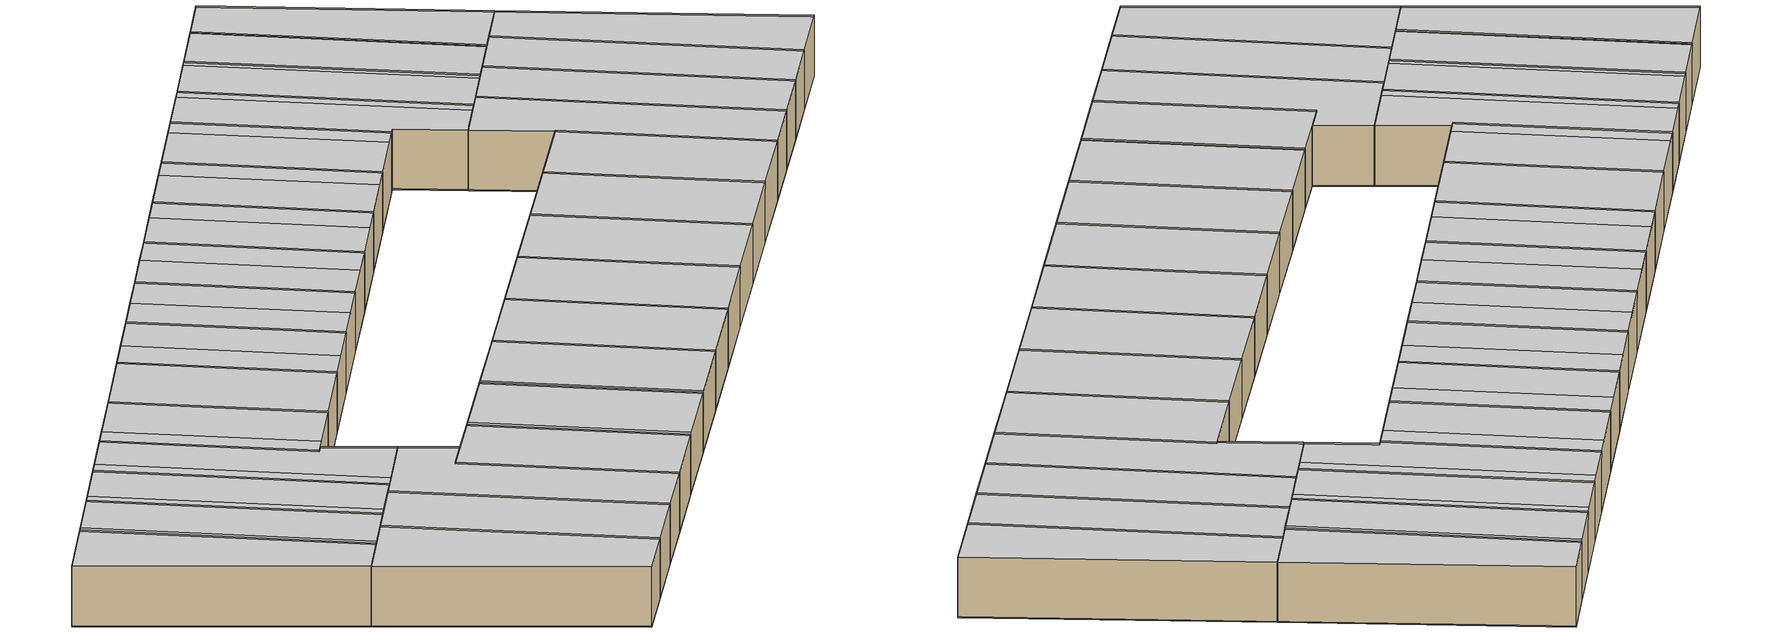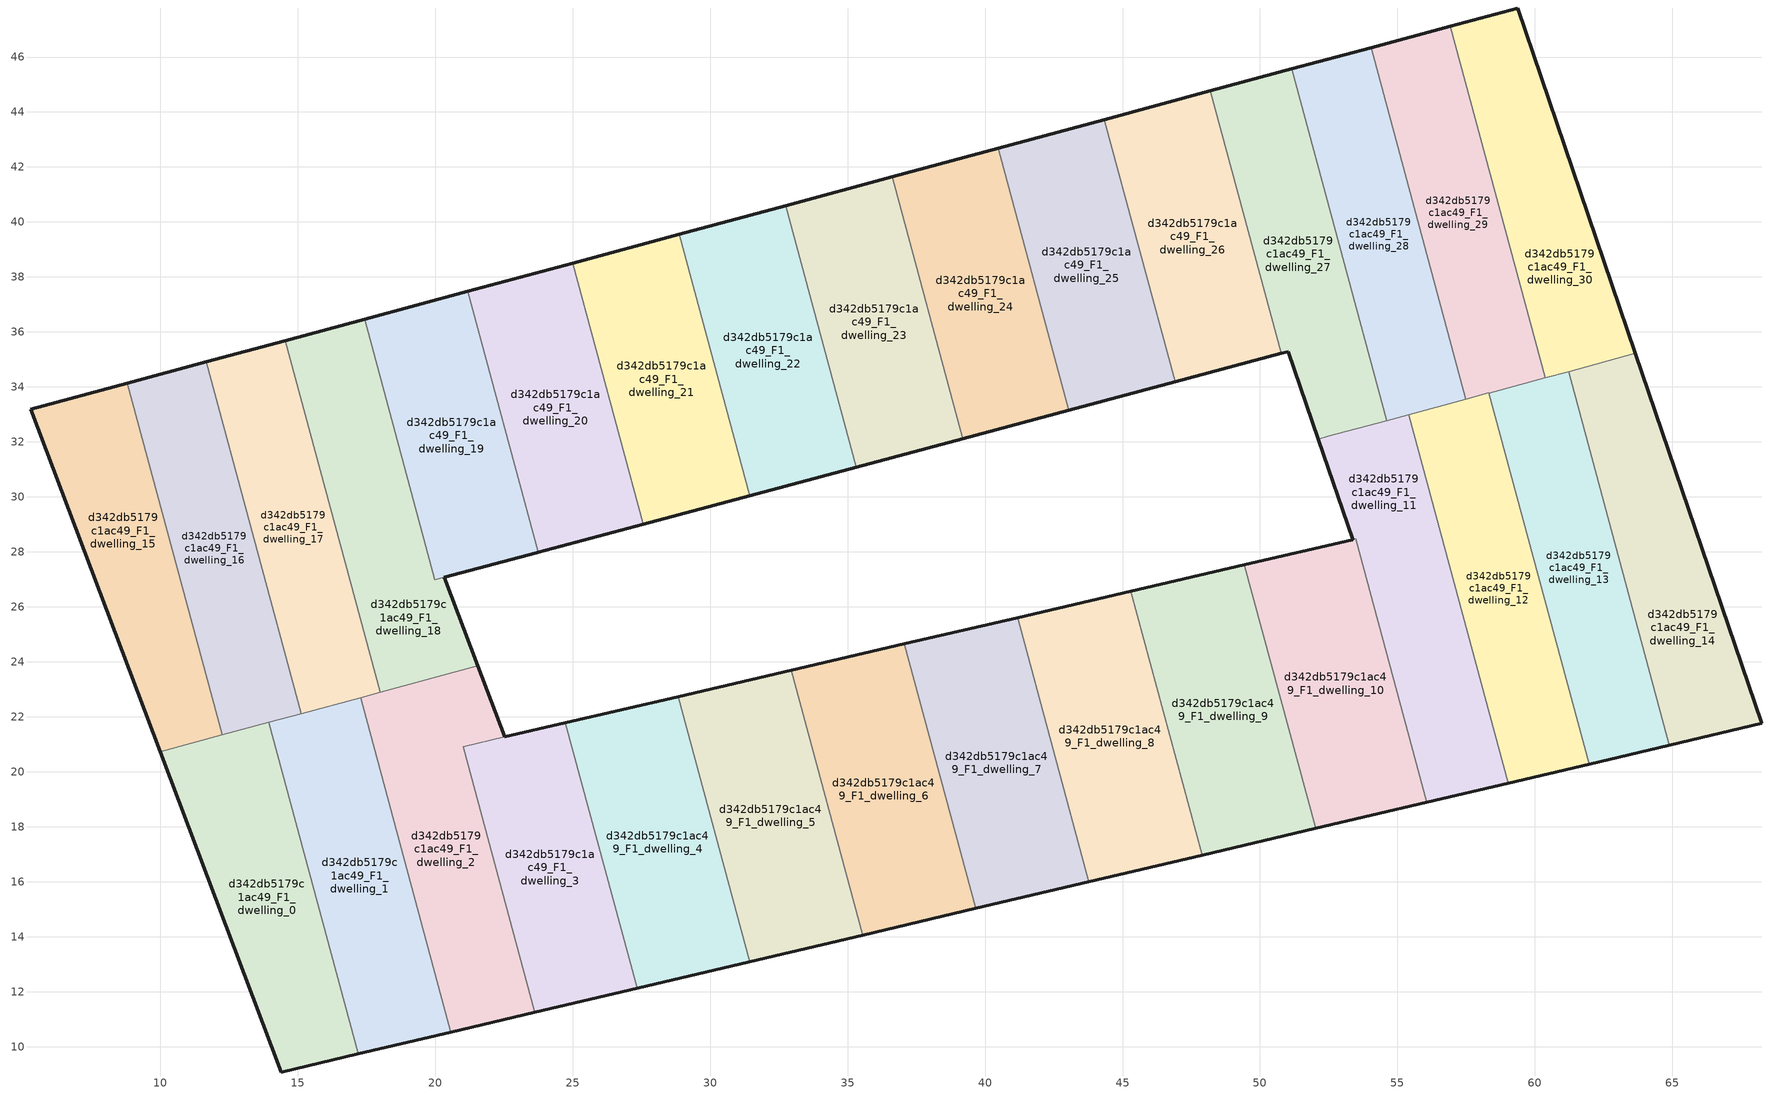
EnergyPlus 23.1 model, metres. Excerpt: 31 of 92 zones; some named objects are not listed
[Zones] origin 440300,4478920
d342db5179c1ac49_F1_dwelling_0
 floor to d342db5179c1ac49_F0_dwelling_0 (EU_floor_Construction): 17.21,9.74 13.95,21.8 10,20.73 14.4,9.08 z3
 wall outside (EU_wall_Construction): 17.21,9.74 14.4,9.08 10,20.73 z3:6
 wall to d342db5179c1ac49_F1_dwelling_1 (EU_wall_Construction): 13.95,21.8 17.21,9.74 z3:6
 wall to d342db5179c1ac49_F1_dwelling_15 (EU_wall_Construction): 10,20.73 12.25,21.34 z3:6
 wall to d342db5179c1ac49_F1_dwelling_16 (EU_wall_Construction): 12.25,21.34 13.95,21.8 z3:6
 ceiling to d342db5179c1ac49_F2_dwelling_0 (EU_floor_Construction): 13.95,21.8 17.21,9.74 14.4,9.08 10,20.73 z6
d342db5179c1ac49_F1_dwelling_1
 floor to d342db5179c1ac49_F0_dwelling_1 (EU_floor_Construction): 20.57,10.53 17.29,22.7 13.95,21.8 17.21,9.74 z3
 wall outside (EU_wall_Construction): 20.57,10.53 17.21,9.74 z3:6
 wall to d342db5179c1ac49_F1_dwelling_2 (EU_wall_Construction): 17.29,22.7 20.57,10.53 z3:6
 wall to d342db5179c1ac49_F1_dwelling_17 (EU_wall_Construction): 15.13,22.12 17.29,22.7 z3:6
 wall to d342db5179c1ac49_F1_dwelling_16 (EU_wall_Construction): 13.95,21.8 15.13,22.12 z3:6
 ceiling to d342db5179c1ac49_F2_dwelling_1 (EU_floor_Construction): 17.29,22.7 20.57,10.53 17.21,9.74 13.95,21.8 z6
d342db5179c1ac49_F1_dwelling_10
 floor to d342db5179c1ac49_F0_dwelling_10 (EU_floor_Construction): 56.06,18.89 53.48,28.47 53.37,28.45 49.43,27.53 52.02,17.94 z3
 wall outside (EU_wall_Construction): 49.43,27.53 53.37,28.45 / 56.06,18.89 52.02,17.94 z3:6; 53.38,28.45,6 53.37,28.45,3 53.38,28.45,3
 wall to d342db5179c1ac49_F1_dwelling_9 (EU_wall_Construction): 52.02,17.94 49.43,27.53 z3:6
 wall to d342db5179c1ac49_F1_dwelling_11 (EU_wall_Construction): 53.38,28.45 53.48,28.47 56.06,18.89 z3:6
 ceiling to d342db5179c1ac49_F2_dwelling_10 (EU_floor_Construction): 53.48,28.47 56.06,18.89 52.02,17.94 49.43,27.53 53.37,28.45 z6
d342db5179c1ac49_F1_dwelling_11
 floor to d342db5179c1ac49_F0_dwelling_11 (EU_floor_Construction): 59.03,19.59 55.41,32.99 52.47,32.2 52.12,32.1 53.38,28.45 53.48,28.47 56.06,18.89 z3
 wall outside (EU_wall_Construction): 53.38,28.45 52.12,32.1 / 59.03,19.59 56.06,18.89 z3:6
 wall to d342db5179c1ac49_F1_dwelling_12 (EU_wall_Construction): 55.41,32.99 59.03,19.59 z3:6
 wall to d342db5179c1ac49_F1_dwelling_27 (EU_wall_Construction): 52.12,32.1 52.47,32.2 54.62,32.77 z3:6
 wall to d342db5179c1ac49_F1_dwelling_28 (EU_wall_Construction): 54.62,32.78 55.41,32.99 z3:6
 ceiling to d342db5179c1ac49_F2_dwelling_11 (EU_floor_Construction): 55.41,32.99 59.03,19.59 56.06,18.89 53.48,28.47 53.38,28.45 52.12,32.1 52.47,32.2 z6
d342db5179c1ac49_F1_dwelling_12
 floor to d342db5179c1ac49_F0_dwelling_12 (EU_floor_Construction): 61.97,20.28 58.33,33.78 55.41,32.99 59.03,19.59 z3
 wall outside (EU_wall_Construction): 61.97,20.28 59.03,19.59 z3:6
 wall to d342db5179c1ac49_F1_dwelling_13 (EU_wall_Construction): 58.33,33.78 61.97,20.28 z3:6
 wall to d342db5179c1ac49_F1_dwelling_29 (EU_wall_Construction): 57.49,33.55 58.33,33.78 z3:6
 wall to d342db5179c1ac49_F1_dwelling_28 (EU_wall_Construction): 55.41,32.99 57.49,33.55 z3:6
 ceiling to d342db5179c1ac49_F2_dwelling_12 (EU_floor_Construction): 58.33,33.78 61.97,20.28 59.03,19.59 55.41,32.99 z6
d342db5179c1ac49_F1_dwelling_13
 floor to d342db5179c1ac49_F0_dwelling_13 (EU_floor_Construction): 64.89,20.97 61.22,34.56 58.33,33.78 61.97,20.28 z3
 wall outside (EU_wall_Construction): 64.89,20.97 61.97,20.28 z3:6
 wall to d342db5179c1ac49_F1_dwelling_14 (EU_wall_Construction): 61.22,34.56 64.89,20.97 z3:6
 wall to d342db5179c1ac49_F1_dwelling_30 (EU_wall_Construction): 60.37,34.33 61.22,34.56 z3:6
 wall to d342db5179c1ac49_F1_dwelling_29 (EU_wall_Construction): 58.33,33.78 60.37,34.33 z3:6
 ceiling to d342db5179c1ac49_F2_dwelling_13 (EU_floor_Construction): 61.22,34.56 64.89,20.97 61.97,20.28 58.33,33.78 z6
d342db5179c1ac49_F1_dwelling_14
 floor to d342db5179c1ac49_F0_dwelling_14 (EU_floor_Construction): 68.24,21.76 63.66,35.22 61.22,34.56 64.89,20.97 z3
 wall outside (EU_wall_Construction): 63.66,35.22 68.24,21.76 64.89,20.97 z3:6
 wall to d342db5179c1ac49_F1_dwelling_30 (EU_wall_Construction): 61.23,34.56 63.66,35.22 z3:6
 ceiling to d342db5179c1ac49_F2_dwelling_14 (EU_floor_Construction): 63.66,35.22 68.24,21.76 64.89,20.97 61.22,34.56 z6
d342db5179c1ac49_F1_dwelling_15
 floor to d342db5179c1ac49_F0_dwelling_15 (EU_floor_Construction): 12.25,21.34 8.8,34.13 5.29,33.18 10,20.73 z3
 wall outside (EU_wall_Construction): 10,20.73 5.29,33.18 8.8,34.13 z3:6
 wall to d342db5179c1ac49_F1_dwelling_16 (EU_wall_Construction): 8.8,34.13 12.25,21.34 z3:6
 ceiling to d342db5179c1ac49_F2_dwelling_15 (EU_floor_Construction): 8.8,34.13 12.25,21.34 10,20.73 5.29,33.18 z6
d342db5179c1ac49_F1_dwelling_16
 floor to d342db5179c1ac49_F0_dwelling_16 (EU_floor_Construction): 15.13,22.12 11.67,34.91 8.8,34.13 12.25,21.34 z3
 wall outside (EU_wall_Construction): 8.8,34.13 11.67,34.91 z3:6
 wall to d342db5179c1ac49_F1_dwelling_17 (EU_wall_Construction): 11.67,34.91 15.13,22.12 z3:6
 ceiling to d342db5179c1ac49_F2_dwelling_16 (EU_floor_Construction): 11.67,34.91 15.13,22.12 12.44,21.39 8.99,34.18 z6
 ceiling to d342db5179c1ac49_F2_dwelling_15 (EU_floor_Construction): 8.99,34.18 12.44,21.39 12.25,21.34 8.8,34.13 z6
d342db5179c1ac49_F1_dwelling_17
 floor to d342db5179c1ac49_F0_dwelling_17 (EU_floor_Construction): 18,22.89 14.55,35.68 11.67,34.91 15.13,22.12 z3
 wall outside (EU_wall_Construction): 11.67,34.91 14.55,35.68 z3:6
 wall to d342db5179c1ac49_F1_dwelling_18 (EU_wall_Construction): 14.55,35.68 18,22.89 z3:6
 wall to d342db5179c1ac49_F1_dwelling_2 (EU_wall_Construction): 18,22.89 17.29,22.7 z3:6
 ceiling adiabatic (EU_roof_Construction): 14.55,35.68 18,22.89 15.51,22.22 12.06,35.01 z6
 ceiling to d342db5179c1ac49_F2_dwelling_16 (EU_floor_Construction): 12.06,35.01 15.51,22.22 15.13,22.12 11.67,34.91 z6
d342db5179c1ac49_F1_dwelling_18
 floor to d342db5179c1ac49_F0_dwelling_18 (EU_floor_Construction): 21.55,23.85 20.32,27.07 19.99,26.98 17.43,36.46 14.55,35.68 18,22.89 z3
 wall outside (EU_wall_Construction): 14.55,35.68 17.43,36.46 / 20.32,27.07 21.55,23.85 z3:6
 wall to d342db5179c1ac49_F1_dwelling_19 (EU_wall_Construction): 17.43,36.46 19.99,26.98 20.32,27.07 z3:6
 wall to d342db5179c1ac49_F1_dwelling_2 (EU_wall_Construction): 21.55,23.85 18,22.89 z3:6
 ceiling to d342db5179c1ac49_F2_dwelling_18 (EU_floor_Construction): 17.43,36.46 19.99,26.98 20.32,27.07 21.55,23.85 18.58,23.05 15.13,35.84 z6
 ceiling to d342db5179c1ac49_F2_dwelling_17 (EU_floor_Construction): 15.13,35.84 18.58,23.05 18,22.89 14.55,35.68 z6
d342db5179c1ac49_F1_dwelling_19
 floor to d342db5179c1ac49_F0_dwelling_19 (EU_floor_Construction): 23.7,27.97 23.74,27.99 21.18,37.47 17.43,36.46 19.99,26.99 z3
 wall outside (EU_wall_Construction): 17.43,36.46 21.18,37.47 / 23.74,27.99 23.7,27.97 20.33,27.07 z3:6; 20.32,27.07,6 20.33,27.07,3 20.32,27.07,3
 wall to d342db5179c1ac49_F1_dwelling_20 (EU_wall_Construction): 21.18,37.47 23.74,27.99 z3:6
 ceiling adiabatic (EU_roof_Construction): 21.18,37.47 23.74,27.99 23.7,27.97 20.85,27.21 18.29,36.69 z6
 ceiling to d342db5179c1ac49_F2_dwelling_18 (EU_floor_Construction): 18.29,36.69 20.85,27.21 19.99,26.99 17.43,36.46 z6
d342db5179c1ac49_F1_dwelling_2
 floor to d342db5179c1ac49_F0_dwelling_2 (EU_floor_Construction): 23.62,11.25 21.01,20.91 22.53,21.27 21.55,23.85 17.29,22.7 20.57,10.53 z3
 wall outside (EU_wall_Construction): 21.55,23.85 22.53,21.27 / 23.62,11.25 20.57,10.53 z3:6
 wall to d342db5179c1ac49_F1_dwelling_3 (EU_wall_Construction): 22.53,21.27 21.01,20.91 23.62,11.25 z3:6
 ceiling to d342db5179c1ac49_F2_dwelling_2 (EU_floor_Construction): 21.55,23.85 22.53,21.27 21.01,20.91 23.62,11.25 20.57,10.53 17.29,22.7 z6
d342db5179c1ac49_F1_dwelling_20
 floor to d342db5179c1ac49_F0_dwelling_20 (EU_floor_Construction): 27.57,29.01 25.01,38.51 21.18,37.47 23.74,27.99 z3
 wall outside (EU_wall_Construction): 27.57,29.01 23.74,27.99 / 21.18,37.47 25.01,38.51 z3:6
 wall to d342db5179c1ac49_F1_dwelling_21 (EU_wall_Construction): 25.01,38.51 27.57,29.01 z3:6
 ceiling adiabatic (EU_roof_Construction): 25.01,38.51 27.57,29.01 23.74,27.99 21.18,37.47 z6
d342db5179c1ac49_F1_dwelling_21
 floor to d342db5179c1ac49_F0_dwelling_21 (EU_floor_Construction): 31.45,30.05 28.88,39.55 25.01,38.51 27.57,29.01 z3
 wall outside (EU_wall_Construction): 25.01,38.51 28.88,39.55 / 31.45,30.05 27.57,29.01 z3:6
 wall to d342db5179c1ac49_F1_dwelling_22 (EU_wall_Construction): 28.88,39.55 31.45,30.05 z3:6
 ceiling to d342db5179c1ac49_F2_dwelling_21 (EU_floor_Construction): 28.88,39.55 31.45,30.05 29.12,29.42 26.56,38.92 z6
 ceiling to d342db5179c1ac49_F2_dwelling_20 (EU_floor_Construction): 26.56,38.92 29.12,29.42 27.57,29.01 25.01,38.51 z6
d342db5179c1ac49_F1_dwelling_22
 floor to d342db5179c1ac49_F0_dwelling_22 (EU_floor_Construction): 35.32,31.08 32.75,40.6 28.88,39.55 31.45,30.05 z3
 wall outside (EU_wall_Construction): 28.88,39.55 32.75,40.6 / 35.32,31.08 31.45,30.05 z3:6
 wall to d342db5179c1ac49_F1_dwelling_23 (EU_wall_Construction): 32.75,40.6 35.32,31.08 z3:6
 ceiling to d342db5179c1ac49_F2_dwelling_22 (EU_floor_Construction): 32.75,40.6 35.32,31.08 33.26,30.53 30.69,40.04 z6
 ceiling to d342db5179c1ac49_F2_dwelling_21 (EU_floor_Construction): 30.69,40.04 33.26,30.53 31.45,30.05 28.88,39.55 z6
d342db5179c1ac49_F1_dwelling_23
 floor to d342db5179c1ac49_F0_dwelling_23 (EU_floor_Construction): 39.19,32.12 36.62,41.64 32.75,40.6 35.32,31.08 z3
 wall outside (EU_wall_Construction): 32.75,40.6 36.62,41.64 / 39.19,32.12 35.32,31.08 z3:6
 wall to d342db5179c1ac49_F1_dwelling_24 (EU_wall_Construction): 36.62,41.64 39.19,32.12 z3:6
 ceiling to d342db5179c1ac49_F2_dwelling_22 (EU_floor_Construction): 34.82,41.15 37.38,31.63 35.32,31.08 32.75,40.6 z6
 ceiling to d342db5179c1ac49_F2_dwelling_23 (EU_floor_Construction): 36.62,41.64 39.19,32.12 37.38,31.63 34.82,41.15 z6
d342db5179c1ac49_F1_dwelling_24
 floor to d342db5179c1ac49_F0_dwelling_24 (EU_floor_Construction): 43.05,33.15 40.48,42.68 36.62,41.64 39.19,32.12 z3
 wall outside (EU_wall_Construction): 36.62,41.64 40.48,42.68 / 43.05,33.15 39.19,32.12 z3:6
 wall to d342db5179c1ac49_F1_dwelling_25 (EU_wall_Construction): 40.48,42.68 43.05,33.15 z3:6
 ceiling to d342db5179c1ac49_F2_dwelling_24 (EU_floor_Construction): 40.48,42.68 43.05,33.15 41.51,32.74 38.94,42.26 z6
 ceiling to d342db5179c1ac49_F2_dwelling_23 (EU_floor_Construction): 38.94,42.26 41.51,32.74 39.19,32.12 36.62,41.64 z6
d342db5179c1ac49_F1_dwelling_25
 floor to d342db5179c1ac49_F0_dwelling_25 (EU_floor_Construction): 46.91,34.18 44.34,43.72 40.48,42.68 43.05,33.15 z3
 wall outside (EU_wall_Construction): 40.48,42.68 44.34,43.72 / 46.91,34.18 43.05,33.15 z3:6
 wall to d342db5179c1ac49_F1_dwelling_26 (EU_wall_Construction): 44.34,43.72 46.91,34.18 z3:6
 ceiling to d342db5179c1ac49_F2_dwelling_25 (EU_floor_Construction): 44.34,43.72 46.91,34.18 45.63,33.84 43.05,43.38 z6
 ceiling to d342db5179c1ac49_F2_dwelling_24 (EU_floor_Construction): 43.05,43.38 45.63,33.84 43.05,33.15 40.48,42.68 z6
d342db5179c1ac49_F1_dwelling_26
 floor to d342db5179c1ac49_F0_dwelling_26 (EU_floor_Construction): 50.77,35.22 48.2,44.76 44.34,43.72 46.91,34.18 z3
 wall outside (EU_wall_Construction): 44.34,43.72 48.2,44.76 / 50.77,35.22 46.91,34.18 z3:6
 wall to d342db5179c1ac49_F1_dwelling_27 (EU_wall_Construction): 48.2,44.76 50.77,35.22 z3:6
 ceiling to d342db5179c1ac49_F2_dwelling_25 (EU_floor_Construction): 47.17,44.49 49.74,34.94 46.91,34.18 44.34,43.72 z6
 ceiling to d342db5179c1ac49_F2_dwelling_26 (EU_floor_Construction): 48.2,44.76 50.77,35.22 49.74,34.94 47.17,44.49 z6
d342db5179c1ac49_F1_dwelling_27
 floor to d342db5179c1ac49_F0_dwelling_27 (EU_floor_Construction): 54.62,32.78 51.16,45.57 48.2,44.76 50.77,35.22 51.02,35.28 52.12,32.1 z3
 wall outside (EU_wall_Construction): 52.12,32.1 51.02,35.28 50.77,35.22 / 48.2,44.76 51.16,45.57 z3:6
 wall to d342db5179c1ac49_F1_dwelling_28 (EU_wall_Construction): 51.16,45.57 54.62,32.78 z3:6
 ceiling to d342db5179c1ac49_F2_dwelling_26 (EU_floor_Construction): 50.59,45.41 54.04,32.62 52.12,32.1 51.02,35.28 50.77,35.22 48.2,44.76 z6
 ceiling to d342db5179c1ac49_F2_dwelling_27 (EU_floor_Construction): 51.16,45.57 54.62,32.78 54.04,32.62 50.59,45.41 z6
d342db5179c1ac49_F1_dwelling_28
 floor to d342db5179c1ac49_F0_dwelling_28 (EU_floor_Construction): 57.49,33.55 54.04,46.34 51.16,45.57 54.62,32.78 z3
 wall outside (EU_wall_Construction): 51.16,45.57 54.04,46.34 z3:6
 wall to d342db5179c1ac49_F1_dwelling_29 (EU_wall_Construction): 54.04,46.34 57.49,33.55 z3:6
 ceiling to d342db5179c1ac49_F2_dwelling_28 (EU_floor_Construction): 54.04,46.34 57.49,33.55 57.11,33.45 53.66,46.24 z6
 ceiling to d342db5179c1ac49_F2_dwelling_27 (EU_floor_Construction): 53.66,46.24 57.11,33.45 54.62,32.78 51.16,45.57 z6
d342db5179c1ac49_F1_dwelling_29
 floor to d342db5179c1ac49_F0_dwelling_29 (EU_floor_Construction): 60.37,34.33 56.92,47.12 54.04,46.34 57.49,33.55 z3
 wall outside (EU_wall_Construction): 54.04,46.34 56.92,47.12 z3:6
 wall to d342db5179c1ac49_F1_dwelling_30 (EU_wall_Construction): 56.92,47.12 60.37,34.33 z3:6
 ceiling to d342db5179c1ac49_F2_dwelling_28 (EU_floor_Construction): 56.73,47.07 60.18,34.28 57.49,33.55 54.04,46.34 z6
 ceiling to d342db5179c1ac49_F2_dwelling_29 (EU_floor_Construction): 56.92,47.12 60.37,34.33 60.18,34.28 56.73,47.07 z6
d342db5179c1ac49_F1_dwelling_3
 floor to d342db5179c1ac49_F0_dwelling_3 (EU_floor_Construction): 27.34,12.12 24.73,21.78 21.01,20.91 23.62,11.25 z3
 wall outside (EU_wall_Construction): 22.53,21.27 24.73,21.78 / 27.34,12.12 23.62,11.25 z3:6
 wall to d342db5179c1ac49_F1_dwelling_4 (EU_wall_Construction): 24.73,21.78 27.34,12.12 z3:6
 ceiling to d342db5179c1ac49_F2_dwelling_3 (EU_floor_Construction): 24.73,21.78 27.34,12.13 23.62,11.25 21.01,20.91 z6
d342db5179c1ac49_F1_dwelling_30
 floor to d342db5179c1ac49_F0_dwelling_30 (EU_floor_Construction): 63.66,35.22 59.38,47.78 56.92,47.12 60.37,34.33 z3
 wall outside (EU_wall_Construction): 56.92,47.12 59.38,47.78 63.66,35.22 z3:6
 ceiling to d342db5179c1ac49_F2_dwelling_29 (EU_floor_Construction): 59.38,47.78 63.66,35.22 60.37,34.33 56.92,47.12 z6
d342db5179c1ac49_F1_dwelling_4
 floor to d342db5179c1ac49_F0_dwelling_4 (EU_floor_Construction): 31.44,13.09 28.84,22.74 24.73,21.78 27.34,12.12 z3
 wall outside (EU_wall_Construction): 24.73,21.78 28.84,22.74 / 31.44,13.09 27.34,12.12 z3:6
 wall to d342db5179c1ac49_F1_dwelling_5 (EU_wall_Construction): 28.84,22.74 31.44,13.09 z3:6
 ceiling to d342db5179c1ac49_F2_dwelling_4 (EU_floor_Construction): 28.84,22.74 31.44,13.09 27.53,12.17 24.93,21.83 z6
 ceiling to d342db5179c1ac49_F2_dwelling_3 (EU_floor_Construction): 24.93,21.83 27.53,12.17 27.34,12.13 24.73,21.78 z6
d342db5179c1ac49_F1_dwelling_5
 floor to d342db5179c1ac49_F0_dwelling_5 (EU_floor_Construction): 35.55,14.06 32.95,23.69 28.84,22.74 31.44,13.09 z3
 wall outside (EU_wall_Construction): 28.84,22.74 32.95,23.69 / 35.55,14.06 31.44,13.09 z3:6
 wall to d342db5179c1ac49_F1_dwelling_6 (EU_wall_Construction): 32.95,23.69 35.55,14.06 z3:6
 ceiling to d342db5179c1ac49_F2_dwelling_5 (EU_floor_Construction): 32.95,23.69 35.55,14.06 31.59,13.13 28.99,22.77 z6
 ceiling to d342db5179c1ac49_F2_dwelling_4 (EU_floor_Construction): 28.99,22.77 31.59,13.13 31.44,13.09 28.84,22.74 z6
d342db5179c1ac49_F1_dwelling_6
 floor to d342db5179c1ac49_F0_dwelling_6 (EU_floor_Construction): 39.66,15.03 37.06,24.65 32.95,23.69 35.55,14.06 z3
 wall outside (EU_wall_Construction): 32.95,23.69 37.06,24.65 / 39.66,15.03 35.55,14.06 z3:6
 wall to d342db5179c1ac49_F1_dwelling_7 (EU_wall_Construction): 37.06,24.65 39.66,15.03 z3:6
 ceiling to d342db5179c1ac49_F2_dwelling_6 (EU_floor_Construction): 37.06,24.65 39.66,15.03 35.55,14.06 32.95,23.69 z6
d342db5179c1ac49_F1_dwelling_7
 floor to d342db5179c1ac49_F0_dwelling_7 (EU_floor_Construction): 43.78,16 41.18,25.61 37.06,24.65 39.66,15.03 z3
 wall outside (EU_wall_Construction): 37.06,24.65 41.18,25.61 / 43.78,16 39.66,15.03 z3:6
 wall to d342db5179c1ac49_F1_dwelling_8 (EU_wall_Construction): 41.18,25.61 43.78,16 z3:6
 ceiling to d342db5179c1ac49_F2_dwelling_7 (EU_floor_Construction): 41.18,25.61 43.78,16 39.66,15.03 37.06,24.65 z6
d342db5179c1ac49_F1_dwelling_8
 floor to d342db5179c1ac49_F0_dwelling_8 (EU_floor_Construction): 47.9,16.97 45.3,26.57 41.18,25.61 43.78,16 z3
 wall outside (EU_wall_Construction): 41.18,25.61 45.3,26.57 / 47.9,16.97 43.78,16 z3:6
 wall to d342db5179c1ac49_F1_dwelling_9 (EU_wall_Construction): 45.3,26.57 47.9,16.97 z3:6
 ceiling to d342db5179c1ac49_F2_dwelling_8 (EU_floor_Construction): 45.3,26.57 47.9,16.97 43.78,16 41.18,25.61 z6
d342db5179c1ac49_F1_dwelling_9
 floor to d342db5179c1ac49_F0_dwelling_9 (EU_floor_Construction): 52.02,17.94 49.43,27.53 45.3,26.57 47.9,16.97 z3
 wall outside (EU_wall_Construction): 45.3,26.57 49.43,27.53 / 52.02,17.94 47.9,16.97 z3:6
 ceiling to d342db5179c1ac49_F2_dwelling_9 (EU_floor_Construction): 49.43,27.53 52.02,17.94 47.9,16.97 45.3,26.57 z6
[Building]
EU S2 Campaign: North Axis=0; Terrain=City; Solar Distribution=FullExterior
[Site:Location]
Madrid: Latitude=40.5; Longitude=-3.5; Time Zone=1; Elevation=609
[SizingPeriod:WeatherFileDays]
AnnualSizingPeriod: Begin Month=1; Begin Day of Month=1; End Month=12; End Day of Month=31; Day of Week for Start Day=Monday; Use Weather File Daylight Saving Period=No; Use Weather File Rain and Snow Indicators=No
[MATERIAL]
EU_InternalMass_Material: Roughness=MediumRough; Thickness=0.1; Conductivity=1; Density=1800; Specific Heat=900; Thermal Absorptance=0.9; Solar Absorptance=0.7; Visible Absorptance=0.7
[MATERIAL:NOMASS] Roughness=MediumRough; Thermal Absorptance=0.9; Solar Absorptance=0.7; Visible Absorptance=0.7
Name | Thermal Resistance
EU_wall_NoMass | 1.60022
EU_roof_NoMass | 1.57597
EU_floor_NoMass | 0.470652
[CONSTRUCTION]
EU_wall_Construction: EU_wall_NoMass
EU_roof_Construction: EU_roof_NoMass
EU_floor_Construction: EU_floor_NoMass
EU_InternalMass_Construction: EU_InternalMass_Material
[ZONE] Type=1; Multiplier=1; Ceiling Height=autocalculate; Floor Area=autocalculate; Part of Total Floor Area=Yes
Name | Volume
d342db5179c1ac49_F1_dwelling_0 | 130.05
d342db5179c1ac49_F1_dwelling_1 | 130.138
d342db5179c1ac49_F1_dwelling_10 | 123.63
d342db5179c1ac49_F1_dwelling_11 | 129.029
d342db5179c1ac49_F1_dwelling_12 | 126.326
d342db5179c1ac49_F1_dwelling_13 | 126.302
d342db5179c1ac49_F1_dwelling_14 | 126.346
d342db5179c1ac49_F1_dwelling_15; d342db5179c1ac49_F1_dwelling_29 | 118.448
d342db5179c1ac49_F1_dwelling_16; d342db5179c1ac49_F1_dwelling_17 | 118.41
d342db5179c1ac49_F1_dwelling_18 | 123.766
d342db5179c1ac49_F1_dwelling_19 | 114.542
d342db5179c1ac49_F1_dwelling_2 | 130.365
d342db5179c1ac49_F1_dwelling_20 | 116.943
d342db5179c1ac49_F1_dwelling_21 | 118.444
d342db5179c1ac49_F1_dwelling_22; d342db5179c1ac49_F1_dwelling_28 | 118.418
d342db5179c1ac49_F1_dwelling_23 | 118.426
d342db5179c1ac49_F1_dwelling_24 | 118.441
d342db5179c1ac49_F1_dwelling_25 | 118.407
d342db5179c1ac49_F1_dwelling_26 | 118.453
d342db5179c1ac49_F1_dwelling_27 | 118.423
d342db5179c1ac49_F1_dwelling_3 | 114.705
d342db5179c1ac49_F1_dwelling_30 | 118.427
d342db5179c1ac49_F1_dwelling_4 | 126.318
d342db5179c1ac49_F1_dwelling_5 | 126.322
d342db5179c1ac49_F1_dwelling_6 | 126.349
d342db5179c1ac49_F1_dwelling_7 | 126.301
d342db5179c1ac49_F1_dwelling_8 | 126.316
d342db5179c1ac49_F1_dwelling_9 | 126.312
[INTERNALMASS] Construction=EU_InternalMass_Construction
Name | Zone or ZoneList | Surface Area
d342db5179c1ac49_F1_dwelling_0_EU_InternalMass | d342db5179c1ac49_F1_dwelling_0 | 43.3554
d342db5179c1ac49_F1_dwelling_1_EU_InternalMass | d342db5179c1ac49_F1_dwelling_1 | 43.3796
d342db5179c1ac49_F1_dwelling_2_EU_InternalMass | d342db5179c1ac49_F1_dwelling_2 | 43.4492
d342db5179c1ac49_F1_dwelling_3_EU_InternalMass | d342db5179c1ac49_F1_dwelling_3 | 38.2452
d342db5179c1ac49_F1_dwelling_4_EU_InternalMass | d342db5179c1ac49_F1_dwelling_4 | 42.1058
d342db5179c1ac49_F1_dwelling_5_EU_InternalMass | d342db5179c1ac49_F1_dwelling_5 | 42.1076
d342db5179c1ac49_F1_dwelling_6_EU_InternalMass | d342db5179c1ac49_F1_dwelling_6 | 42.1163
d342db5179c1ac49_F1_dwelling_7_EU_InternalMass | d342db5179c1ac49_F1_dwelling_7 | 42.1004
d342db5179c1ac49_F1_dwelling_8_EU_InternalMass | d342db5179c1ac49_F1_dwelling_8 | 42.1055
d342db5179c1ac49_F1_dwelling_9_EU_InternalMass | d342db5179c1ac49_F1_dwelling_9 | 42.1043
d342db5179c1ac49_F1_dwelling_10_EU_InternalMass | d342db5179c1ac49_F1_dwelling_10 | 41.2133
d342db5179c1ac49_F1_dwelling_11_EU_InternalMass | d342db5179c1ac49_F1_dwelling_11 | 43.0095
d342db5179c1ac49_F1_dwelling_12_EU_InternalMass | d342db5179c1ac49_F1_dwelling_12 | 42.1085
d342db5179c1ac49_F1_dwelling_13_EU_InternalMass | d342db5179c1ac49_F1_dwelling_13 | 42.1006
d342db5179c1ac49_F1_dwelling_14_EU_InternalMass | d342db5179c1ac49_F1_dwelling_14 | 42.1152
d342db5179c1ac49_F1_dwelling_15_EU_InternalMass | d342db5179c1ac49_F1_dwelling_15 | 39.4824
d342db5179c1ac49_F1_dwelling_16_EU_InternalMass | d342db5179c1ac49_F1_dwelling_16 | 39.4699
d342db5179c1ac49_F1_dwelling_17_EU_InternalMass | d342db5179c1ac49_F1_dwelling_17 | 39.4699
d342db5179c1ac49_F1_dwelling_18_EU_InternalMass | d342db5179c1ac49_F1_dwelling_18 | 41.2555
d342db5179c1ac49_F1_dwelling_19_EU_InternalMass | d342db5179c1ac49_F1_dwelling_19 | 38.1941
d342db5179c1ac49_F1_dwelling_20_EU_InternalMass | d342db5179c1ac49_F1_dwelling_20 | 38.9788
d342db5179c1ac49_F1_dwelling_21_EU_InternalMass | d342db5179c1ac49_F1_dwelling_21 | 39.4813
d342db5179c1ac49_F1_dwelling_22_EU_InternalMass | d342db5179c1ac49_F1_dwelling_22 | 39.4727
d342db5179c1ac49_F1_dwelling_23_EU_InternalMass | d342db5179c1ac49_F1_dwelling_23 | 39.4753
d342db5179c1ac49_F1_dwelling_24_EU_InternalMass | d342db5179c1ac49_F1_dwelling_24 | 39.4804
d342db5179c1ac49_F1_dwelling_25_EU_InternalMass | d342db5179c1ac49_F1_dwelling_25 | 39.4691
d342db5179c1ac49_F1_dwelling_26_EU_InternalMass | d342db5179c1ac49_F1_dwelling_26 | 39.4846
d342db5179c1ac49_F1_dwelling_27_EU_InternalMass | d342db5179c1ac49_F1_dwelling_27 | 39.4743
d342db5179c1ac49_F1_dwelling_28_EU_InternalMass | d342db5179c1ac49_F1_dwelling_28 | 39.473
d342db5179c1ac49_F1_dwelling_29_EU_InternalMass | d342db5179c1ac49_F1_dwelling_29 | 39.4827
d342db5179c1ac49_F1_dwelling_30_EU_InternalMass | d342db5179c1ac49_F1_dwelling_30 | 39.4759
[OTHEREQUIPMENT] Fuel Type=Electricity; Design Level Calculation Method=Watts/Area; Power per Zone Floor Area=1; Fraction Latent=0; Fraction Radiant=0; Fraction Lost=0; Carbon Dioxide Generation Rate=0; EndUse Subcategory=EU_Step8_InternalGains
Name | Zone or ZoneList or Space or SpaceList | Schedule
EU_Step8_InternalGain_d342db5179c1ac49_F1_dwelling_0_f000 | d342db5179c1ac49_F1_dwelling_0 | EU_Step8_GainSchedule_d342db5179c1ac49_F1_dwelling_0_f000
EU_Step8_InternalGain_d342db5179c1ac49_F1_dwelling_1_f000 | d342db5179c1ac49_F1_dwelling_1 | EU_Step8_GainSchedule_d342db5179c1ac49_F1_dwelling_1_f000
EU_Step8_InternalGain_d342db5179c1ac49_F1_dwelling_2_f000 | d342db5179c1ac49_F1_dwelling_2 | EU_Step8_GainSchedule_d342db5179c1ac49_F1_dwelling_2_f000
EU_Step8_InternalGain_d342db5179c1ac49_F1_dwelling_3_f000 | d342db5179c1ac49_F1_dwelling_3 | EU_Step8_GainSchedule_d342db5179c1ac49_F1_dwelling_3_f000
EU_Step8_InternalGain_d342db5179c1ac49_F1_dwelling_4_f000 | d342db5179c1ac49_F1_dwelling_4 | EU_Step8_GainSchedule_d342db5179c1ac49_F1_dwelling_4_f000
EU_Step8_InternalGain_d342db5179c1ac49_F1_dwelling_5_f000 | d342db5179c1ac49_F1_dwelling_5 | EU_Step8_GainSchedule_d342db5179c1ac49_F1_dwelling_5_f000
EU_Step8_InternalGain_d342db5179c1ac49_F1_dwelling_6_f000 | d342db5179c1ac49_F1_dwelling_6 | EU_Step8_GainSchedule_d342db5179c1ac49_F1_dwelling_6_f000
EU_Step8_InternalGain_d342db5179c1ac49_F1_dwelling_7_f000 | d342db5179c1ac49_F1_dwelling_7 | EU_Step8_GainSchedule_d342db5179c1ac49_F1_dwelling_7_f000
EU_Step8_InternalGain_d342db5179c1ac49_F1_dwelling_8_f000 | d342db5179c1ac49_F1_dwelling_8 | EU_Step8_GainSchedule_d342db5179c1ac49_F1_dwelling_8_f000
EU_Step8_InternalGain_d342db5179c1ac49_F1_dwelling_9_f000 | d342db5179c1ac49_F1_dwelling_9 | EU_Step8_GainSchedule_d342db5179c1ac49_F1_dwelling_9_f000
EU_Step8_InternalGain_d342db5179c1ac49_F1_dwelling_10_f000 | d342db5179c1ac49_F1_dwelling_10 | EU_Step8_GainSchedule_d342db5179c1ac49_F1_dwelling_10_f000
EU_Step8_InternalGain_d342db5179c1ac49_F1_dwelling_11_f000 | d342db5179c1ac49_F1_dwelling_11 | EU_Step8_GainSchedule_d342db5179c1ac49_F1_dwelling_11_f000
EU_Step8_InternalGain_d342db5179c1ac49_F1_dwelling_12_f000 | d342db5179c1ac49_F1_dwelling_12 | EU_Step8_GainSchedule_d342db5179c1ac49_F1_dwelling_12_f000
EU_Step8_InternalGain_d342db5179c1ac49_F1_dwelling_13_f000 | d342db5179c1ac49_F1_dwelling_13 | EU_Step8_GainSchedule_d342db5179c1ac49_F1_dwelling_13_f000
EU_Step8_InternalGain_d342db5179c1ac49_F1_dwelling_14_f000 | d342db5179c1ac49_F1_dwelling_14 | EU_Step8_GainSchedule_d342db5179c1ac49_F1_dwelling_14_f000
EU_Step8_InternalGain_d342db5179c1ac49_F1_dwelling_15_f000 | d342db5179c1ac49_F1_dwelling_15 | EU_Step8_GainSchedule_d342db5179c1ac49_F1_dwelling_15_f000
EU_Step8_InternalGain_d342db5179c1ac49_F1_dwelling_16_f000 | d342db5179c1ac49_F1_dwelling_16 | EU_Step8_GainSchedule_d342db5179c1ac49_F1_dwelling_16_f000
EU_Step8_InternalGain_d342db5179c1ac49_F1_dwelling_17_f000 | d342db5179c1ac49_F1_dwelling_17 | EU_Step8_GainSchedule_d342db5179c1ac49_F1_dwelling_17_f000
EU_Step8_InternalGain_d342db5179c1ac49_F1_dwelling_18_f000 | d342db5179c1ac49_F1_dwelling_18 | EU_Step8_GainSchedule_d342db5179c1ac49_F1_dwelling_18_f000
EU_Step8_InternalGain_d342db5179c1ac49_F1_dwelling_19_f000 | d342db5179c1ac49_F1_dwelling_19 | EU_Step8_GainSchedule_d342db5179c1ac49_F1_dwelling_19_f000
EU_Step8_InternalGain_d342db5179c1ac49_F1_dwelling_20_f000 | d342db5179c1ac49_F1_dwelling_20 | EU_Step8_GainSchedule_d342db5179c1ac49_F1_dwelling_20_f000
EU_Step8_InternalGain_d342db5179c1ac49_F1_dwelling_21_f000 | d342db5179c1ac49_F1_dwelling_21 | EU_Step8_GainSchedule_d342db5179c1ac49_F1_dwelling_21_f000
EU_Step8_InternalGain_d342db5179c1ac49_F1_dwelling_22_f000 | d342db5179c1ac49_F1_dwelling_22 | EU_Step8_GainSchedule_d342db5179c1ac49_F1_dwelling_22_f000
EU_Step8_InternalGain_d342db5179c1ac49_F1_dwelling_23_f000 | d342db5179c1ac49_F1_dwelling_23 | EU_Step8_GainSchedule_d342db5179c1ac49_F1_dwelling_23_f000
EU_Step8_InternalGain_d342db5179c1ac49_F1_dwelling_24_f000 | d342db5179c1ac49_F1_dwelling_24 | EU_Step8_GainSchedule_d342db5179c1ac49_F1_dwelling_24_f000
EU_Step8_InternalGain_d342db5179c1ac49_F1_dwelling_25_f000 | d342db5179c1ac49_F1_dwelling_25 | EU_Step8_GainSchedule_d342db5179c1ac49_F1_dwelling_25_f000
EU_Step8_InternalGain_d342db5179c1ac49_F1_dwelling_26_f000 | d342db5179c1ac49_F1_dwelling_26 | EU_Step8_GainSchedule_d342db5179c1ac49_F1_dwelling_26_f000
EU_Step8_InternalGain_d342db5179c1ac49_F1_dwelling_27_f000 | d342db5179c1ac49_F1_dwelling_27 | EU_Step8_GainSchedule_d342db5179c1ac49_F1_dwelling_27_f000
EU_Step8_InternalGain_d342db5179c1ac49_F1_dwelling_28_f000 | d342db5179c1ac49_F1_dwelling_28 | EU_Step8_GainSchedule_d342db5179c1ac49_F1_dwelling_28_f000
EU_Step8_InternalGain_d342db5179c1ac49_F1_dwelling_29_f000 | d342db5179c1ac49_F1_dwelling_29 | EU_Step8_GainSchedule_d342db5179c1ac49_F1_dwelling_29_f000
EU_Step8_InternalGain_d342db5179c1ac49_F1_dwelling_30_f000 | d342db5179c1ac49_F1_dwelling_30 | EU_Step8_GainSchedule_d342db5179c1ac49_F1_dwelling_30_f000
[ZONEVENTILATION:DESIGNFLOWRATE] Schedule=EU_AlwaysOn; Design Flow Rate Calculation Method=AirChanges/Hour; Air Changes per Hour=0.480704; Ventilation Type=Natural; Fan Pressure Rise=0; Fan Total Efficiency=1; Constant Term Coefficient=1; Temperature Term Coefficient=0; Velocity Term Coefficient=0; Velocity Squared Term Coefficient=0; Minimum Indoor Temperature=-100; Maximum Indoor Temperature=100; Delta Temperature=-100; Minimum Outdoor Temperature=-100; Maximum Outdoor Temperature=100; Maximum Wind Speed=40
Name | Zone or ZoneList or Space or SpaceList
EU_ConstantAir_d342db5179c1ac49_F1_dwelling_0 | d342db5179c1ac49_F1_dwelling_0
EU_ConstantAir_d342db5179c1ac49_F1_dwelling_1 | d342db5179c1ac49_F1_dwelling_1
EU_ConstantAir_d342db5179c1ac49_F1_dwelling_2 | d342db5179c1ac49_F1_dwelling_2
EU_ConstantAir_d342db5179c1ac49_F1_dwelling_3 | d342db5179c1ac49_F1_dwelling_3
EU_ConstantAir_d342db5179c1ac49_F1_dwelling_4 | d342db5179c1ac49_F1_dwelling_4
EU_ConstantAir_d342db5179c1ac49_F1_dwelling_5 | d342db5179c1ac49_F1_dwelling_5
EU_ConstantAir_d342db5179c1ac49_F1_dwelling_6 | d342db5179c1ac49_F1_dwelling_6
EU_ConstantAir_d342db5179c1ac49_F1_dwelling_7 | d342db5179c1ac49_F1_dwelling_7
EU_ConstantAir_d342db5179c1ac49_F1_dwelling_8 | d342db5179c1ac49_F1_dwelling_8
EU_ConstantAir_d342db5179c1ac49_F1_dwelling_9 | d342db5179c1ac49_F1_dwelling_9
EU_ConstantAir_d342db5179c1ac49_F1_dwelling_10 | d342db5179c1ac49_F1_dwelling_10
EU_ConstantAir_d342db5179c1ac49_F1_dwelling_11 | d342db5179c1ac49_F1_dwelling_11
EU_ConstantAir_d342db5179c1ac49_F1_dwelling_12 | d342db5179c1ac49_F1_dwelling_12
EU_ConstantAir_d342db5179c1ac49_F1_dwelling_13 | d342db5179c1ac49_F1_dwelling_13
EU_ConstantAir_d342db5179c1ac49_F1_dwelling_14 | d342db5179c1ac49_F1_dwelling_14
EU_ConstantAir_d342db5179c1ac49_F1_dwelling_15 | d342db5179c1ac49_F1_dwelling_15
EU_ConstantAir_d342db5179c1ac49_F1_dwelling_16 | d342db5179c1ac49_F1_dwelling_16
EU_ConstantAir_d342db5179c1ac49_F1_dwelling_17 | d342db5179c1ac49_F1_dwelling_17
EU_ConstantAir_d342db5179c1ac49_F1_dwelling_18 | d342db5179c1ac49_F1_dwelling_18
EU_ConstantAir_d342db5179c1ac49_F1_dwelling_19 | d342db5179c1ac49_F1_dwelling_19
EU_ConstantAir_d342db5179c1ac49_F1_dwelling_20 | d342db5179c1ac49_F1_dwelling_20
EU_ConstantAir_d342db5179c1ac49_F1_dwelling_21 | d342db5179c1ac49_F1_dwelling_21
EU_ConstantAir_d342db5179c1ac49_F1_dwelling_22 | d342db5179c1ac49_F1_dwelling_22
EU_ConstantAir_d342db5179c1ac49_F1_dwelling_23 | d342db5179c1ac49_F1_dwelling_23
EU_ConstantAir_d342db5179c1ac49_F1_dwelling_24 | d342db5179c1ac49_F1_dwelling_24
EU_ConstantAir_d342db5179c1ac49_F1_dwelling_25 | d342db5179c1ac49_F1_dwelling_25
EU_ConstantAir_d342db5179c1ac49_F1_dwelling_26 | d342db5179c1ac49_F1_dwelling_26
EU_ConstantAir_d342db5179c1ac49_F1_dwelling_27 | d342db5179c1ac49_F1_dwelling_27
EU_ConstantAir_d342db5179c1ac49_F1_dwelling_28 | d342db5179c1ac49_F1_dwelling_28
EU_ConstantAir_d342db5179c1ac49_F1_dwelling_29 | d342db5179c1ac49_F1_dwelling_29
EU_ConstantAir_d342db5179c1ac49_F1_dwelling_30 | d342db5179c1ac49_F1_dwelling_30
[HVACTEMPLATE:ZONE:IDEALLOADSAIRSYSTEM] System Availability Schedule=EU_AlwaysOn; Maximum Heating Supply Air Temperature=50; Minimum Cooling Supply Air Temperature=13; Maximum Heating Supply Air Humidity Ratio=0.0156; Minimum Cooling Supply Air Humidity Ratio=0.0077; Heating Limit=NoLimit; Cooling Limit=NoLimit; Heating Availability Schedule=EU_AlwaysOn; Cooling Availability Schedule=EU_CoolingOff; Dehumidification Control Type=ConstantSensibleHeatRatio; Cooling Sensible Heat Ratio=0.7; Dehumidification Setpoint=60; Humidification Control Type=None; Humidification Setpoint=30; Outdoor Air Method=None; Outdoor Air Flow Rate per Person=0.00944; Outdoor Air Flow Rate per Zone Floor Area=0; Outdoor Air Flow Rate per Zone=0; Demand Controlled Ventilation Type=None; Outdoor Air Economizer Type=NoEconomizer; Heat Recovery Type=None; Sensible Heat Recovery Effectiveness=0.7; Latent Heat Recovery Effectiveness=0.65
Name | Template Thermostat
d342db5179c1ac49_F1_dwelling_0 | EU_HeatOnly_d342db5179c1ac49_F1_dwelling_0
d342db5179c1ac49_F1_dwelling_1 | EU_HeatOnly_d342db5179c1ac49_F1_dwelling_1
d342db5179c1ac49_F1_dwelling_2 | EU_HeatOnly_d342db5179c1ac49_F1_dwelling_2
d342db5179c1ac49_F1_dwelling_3 | EU_HeatOnly_d342db5179c1ac49_F1_dwelling_3
d342db5179c1ac49_F1_dwelling_4 | EU_HeatOnly_d342db5179c1ac49_F1_dwelling_4
d342db5179c1ac49_F1_dwelling_5 | EU_HeatOnly_d342db5179c1ac49_F1_dwelling_5
d342db5179c1ac49_F1_dwelling_6 | EU_HeatOnly_d342db5179c1ac49_F1_dwelling_6
d342db5179c1ac49_F1_dwelling_7 | EU_HeatOnly_d342db5179c1ac49_F1_dwelling_7
d342db5179c1ac49_F1_dwelling_8 | EU_HeatOnly_d342db5179c1ac49_F1_dwelling_8
d342db5179c1ac49_F1_dwelling_9 | EU_HeatOnly_d342db5179c1ac49_F1_dwelling_9
d342db5179c1ac49_F1_dwelling_10 | EU_HeatOnly_d342db5179c1ac49_F1_dwelling_10
d342db5179c1ac49_F1_dwelling_11 | EU_HeatOnly_d342db5179c1ac49_F1_dwelling_11
d342db5179c1ac49_F1_dwelling_12 | EU_HeatOnly_d342db5179c1ac49_F1_dwelling_12
d342db5179c1ac49_F1_dwelling_13 | EU_HeatOnly_d342db5179c1ac49_F1_dwelling_13
d342db5179c1ac49_F1_dwelling_14 | EU_HeatOnly_d342db5179c1ac49_F1_dwelling_14
d342db5179c1ac49_F1_dwelling_15 | EU_HeatOnly_d342db5179c1ac49_F1_dwelling_15
d342db5179c1ac49_F1_dwelling_16 | EU_HeatOnly_d342db5179c1ac49_F1_dwelling_16
d342db5179c1ac49_F1_dwelling_17 | EU_HeatOnly_d342db5179c1ac49_F1_dwelling_17
d342db5179c1ac49_F1_dwelling_18 | EU_HeatOnly_d342db5179c1ac49_F1_dwelling_18
d342db5179c1ac49_F1_dwelling_19 | EU_HeatOnly_d342db5179c1ac49_F1_dwelling_19
d342db5179c1ac49_F1_dwelling_20 | EU_HeatOnly_d342db5179c1ac49_F1_dwelling_20
d342db5179c1ac49_F1_dwelling_21 | EU_HeatOnly_d342db5179c1ac49_F1_dwelling_21
d342db5179c1ac49_F1_dwelling_22 | EU_HeatOnly_d342db5179c1ac49_F1_dwelling_22
d342db5179c1ac49_F1_dwelling_23 | EU_HeatOnly_d342db5179c1ac49_F1_dwelling_23
d342db5179c1ac49_F1_dwelling_24 | EU_HeatOnly_d342db5179c1ac49_F1_dwelling_24
d342db5179c1ac49_F1_dwelling_25 | EU_HeatOnly_d342db5179c1ac49_F1_dwelling_25
d342db5179c1ac49_F1_dwelling_26 | EU_HeatOnly_d342db5179c1ac49_F1_dwelling_26
d342db5179c1ac49_F1_dwelling_27 | EU_HeatOnly_d342db5179c1ac49_F1_dwelling_27
d342db5179c1ac49_F1_dwelling_28 | EU_HeatOnly_d342db5179c1ac49_F1_dwelling_28
d342db5179c1ac49_F1_dwelling_29 | EU_HeatOnly_d342db5179c1ac49_F1_dwelling_29
d342db5179c1ac49_F1_dwelling_30 | EU_HeatOnly_d342db5179c1ac49_F1_dwelling_30
[SIZING:ZONE] Zone Cooling Design Supply Air Temperature Input Method=SupplyAirTemperature; Zone Cooling Design Supply Air Temperature=13; Zone Heating Design Supply Air Temperature Input Method=SupplyAirTemperature; Zone Heating Design Supply Air Temperature=50; Zone Cooling Design Supply Air Humidity Ratio=0.008; Zone Heating Design Supply Air Humidity Ratio=0.008; Cooling Design Air Flow Method=DesignDay; Cooling Design Air Flow Rate=0; Cooling Minimum Air Flow per Zone Floor Area=0.000762; Cooling Minimum Air Flow=0; Cooling Minimum Air Flow Fraction=0.2; Heating Design Air Flow Method=DesignDay; Heating Design Air Flow Rate=0; Heating Maximum Air Flow per Zone Floor Area=0.002032; Heating Maximum Air Flow=0.141576; Heating Maximum Air Flow Fraction=0.3; Account for Dedicated Outdoor Air System=No; Dedicated Outdoor Air System Control Strategy=NeutralSupplyAir; Dedicated Outdoor Air Low Setpoint Temperature for Design=autosize; Dedicated Outdoor Air High Setpoint Temperature for Design=autosize; Zone Load Sizing Method=Sensible Load Only No Latent Load; Zone Latent Cooling Design Supply Air Humidity Ratio Input Method=HumidityRatioDifference; Zone Cooling Design Supply Air Humidity Ratio Difference=0.005; Zone Latent Heating Design Supply Air Humidity Ratio Input Method=HumidityRatioDifference; Zone Humidification Design Supply Air Humidity Ratio Difference=0.005
d342db5179c1ac49_F1_dwelling_0; d342db5179c1ac49_F1_dwelling_1; d342db5179c1ac49_F1_dwelling_2; d342db5179c1ac49_F1_dwelling_3; d342db5179c1ac49_F1_dwelling_4; d342db5179c1ac49_F1_dwelling_5; d342db5179c1ac49_F1_dwelling_6; d342db5179c1ac49_F1_dwelling_7; d342db5179c1ac49_F1_dwelling_8; d342db5179c1ac49_F1_dwelling_9; d342db5179c1ac49_F1_dwelling_10; d342db5179c1ac49_F1_dwelling_11; d342db5179c1ac49_F1_dwelling_12; d342db5179c1ac49_F1_dwelling_13; d342db5179c1ac49_F1_dwelling_14; d342db5179c1ac49_F1_dwelling_15; d342db5179c1ac49_F1_dwelling_16; d342db5179c1ac49_F1_dwelling_17; d342db5179c1ac49_F1_dwelling_18; d342db5179c1ac49_F1_dwelling_19; d342db5179c1ac49_F1_dwelling_20; d342db5179c1ac49_F1_dwelling_21; d342db5179c1ac49_F1_dwelling_22; d342db5179c1ac49_F1_dwelling_23; d342db5179c1ac49_F1_dwelling_24; d342db5179c1ac49_F1_dwelling_25; d342db5179c1ac49_F1_dwelling_26; d342db5179c1ac49_F1_dwelling_27; d342db5179c1ac49_F1_dwelling_28; d342db5179c1ac49_F1_dwelling_29; d342db5179c1ac49_F1_dwelling_30
[SCHEDULE:CONSTANT]
Name | Hourly Value
EU_AlwaysOn | 1
EU_CoolingOff | 0
[SCHEDULE:FILE] Column Number=1; Rows to Skip at Top=0; Number of Hours of Data=8760; Column Separator=Comma; Interpolate to Timestep=No; Minutes per Item=60; Adjust Schedule for Daylight Savings=Yes
Name | File
EU_Step8_GainSchedule_d342db5179c1ac49_F1_dwelling_0_f000 | ../../schedules/d342db5179c1ac49/d342db5179c1ac49_F1_dwelling_0_f000_gain.csv
EU_Step8_GainSchedule_d342db5179c1ac49_F1_dwelling_1_f000 | ../../schedules/d342db5179c1ac49/d342db5179c1ac49_F1_dwelling_1_f000_gain.csv
EU_Step8_GainSchedule_d342db5179c1ac49_F1_dwelling_2_f000 | ../../schedules/d342db5179c1ac49/d342db5179c1ac49_F1_dwelling_2_f000_gain.csv
EU_Step8_GainSchedule_d342db5179c1ac49_F1_dwelling_3_f000 | ../../schedules/d342db5179c1ac49/d342db5179c1ac49_F1_dwelling_3_f000_gain.csv
EU_Step8_GainSchedule_d342db5179c1ac49_F1_dwelling_4_f000 | ../../schedules/d342db5179c1ac49/d342db5179c1ac49_F1_dwelling_4_f000_gain.csv
EU_Step8_GainSchedule_d342db5179c1ac49_F1_dwelling_5_f000 | ../../schedules/d342db5179c1ac49/d342db5179c1ac49_F1_dwelling_5_f000_gain.csv
EU_Step8_GainSchedule_d342db5179c1ac49_F1_dwelling_6_f000 | ../../schedules/d342db5179c1ac49/d342db5179c1ac49_F1_dwelling_6_f000_gain.csv
EU_Step8_GainSchedule_d342db5179c1ac49_F1_dwelling_7_f000 | ../../schedules/d342db5179c1ac49/d342db5179c1ac49_F1_dwelling_7_f000_gain.csv
EU_Step8_GainSchedule_d342db5179c1ac49_F1_dwelling_8_f000 | ../../schedules/d342db5179c1ac49/d342db5179c1ac49_F1_dwelling_8_f000_gain.csv
EU_Step8_GainSchedule_d342db5179c1ac49_F1_dwelling_9_f000 | ../../schedules/d342db5179c1ac49/d342db5179c1ac49_F1_dwelling_9_f000_gain.csv
EU_Step8_GainSchedule_d342db5179c1ac49_F1_dwelling_10_f000 | ../../schedules/d342db5179c1ac49/d342db5179c1ac49_F1_dwelling_10_f000_gain.csv
EU_Step8_GainSchedule_d342db5179c1ac49_F1_dwelling_11_f000 | ../../schedules/d342db5179c1ac49/d342db5179c1ac49_F1_dwelling_11_f000_gain.csv
EU_Step8_GainSchedule_d342db5179c1ac49_F1_dwelling_12_f000 | ../../schedules/d342db5179c1ac49/d342db5179c1ac49_F1_dwelling_12_f000_gain.csv
EU_Step8_GainSchedule_d342db5179c1ac49_F1_dwelling_13_f000 | ../../schedules/d342db5179c1ac49/d342db5179c1ac49_F1_dwelling_13_f000_gain.csv
EU_Step8_GainSchedule_d342db5179c1ac49_F1_dwelling_14_f000 | ../../schedules/d342db5179c1ac49/d342db5179c1ac49_F1_dwelling_14_f000_gain.csv
EU_Step8_GainSchedule_d342db5179c1ac49_F1_dwelling_15_f000 | ../../schedules/d342db5179c1ac49/d342db5179c1ac49_F1_dwelling_15_f000_gain.csv
EU_Step8_GainSchedule_d342db5179c1ac49_F1_dwelling_16_f000 | ../../schedules/d342db5179c1ac49/d342db5179c1ac49_F1_dwelling_16_f000_gain.csv
EU_Step8_GainSchedule_d342db5179c1ac49_F1_dwelling_17_f000 | ../../schedules/d342db5179c1ac49/d342db5179c1ac49_F1_dwelling_17_f000_gain.csv
EU_Step8_GainSchedule_d342db5179c1ac49_F1_dwelling_18_f000 | ../../schedules/d342db5179c1ac49/d342db5179c1ac49_F1_dwelling_18_f000_gain.csv
EU_Step8_GainSchedule_d342db5179c1ac49_F1_dwelling_19_f000 | ../../schedules/d342db5179c1ac49/d342db5179c1ac49_F1_dwelling_19_f000_gain.csv
EU_Step8_GainSchedule_d342db5179c1ac49_F1_dwelling_20_f000 | ../../schedules/d342db5179c1ac49/d342db5179c1ac49_F1_dwelling_20_f000_gain.csv
EU_Step8_GainSchedule_d342db5179c1ac49_F1_dwelling_21_f000 | ../../schedules/d342db5179c1ac49/d342db5179c1ac49_F1_dwelling_21_f000_gain.csv
EU_Step8_GainSchedule_d342db5179c1ac49_F1_dwelling_22_f000 | ../../schedules/d342db5179c1ac49/d342db5179c1ac49_F1_dwelling_22_f000_gain.csv
EU_Step8_GainSchedule_d342db5179c1ac49_F1_dwelling_23_f000 | ../../schedules/d342db5179c1ac49/d342db5179c1ac49_F1_dwelling_23_f000_gain.csv
EU_Step8_GainSchedule_d342db5179c1ac49_F1_dwelling_24_f000 | ../../schedules/d342db5179c1ac49/d342db5179c1ac49_F1_dwelling_24_f000_gain.csv
EU_Step8_GainSchedule_d342db5179c1ac49_F1_dwelling_25_f000 | ../../schedules/d342db5179c1ac49/d342db5179c1ac49_F1_dwelling_25_f000_gain.csv
EU_Step8_GainSchedule_d342db5179c1ac49_F1_dwelling_26_f000 | ../../schedules/d342db5179c1ac49/d342db5179c1ac49_F1_dwelling_26_f000_gain.csv
EU_Step8_GainSchedule_d342db5179c1ac49_F1_dwelling_27_f000 | ../../schedules/d342db5179c1ac49/d342db5179c1ac49_F1_dwelling_27_f000_gain.csv
EU_Step8_GainSchedule_d342db5179c1ac49_F1_dwelling_28_f000 | ../../schedules/d342db5179c1ac49/d342db5179c1ac49_F1_dwelling_28_f000_gain.csv
EU_Step8_GainSchedule_d342db5179c1ac49_F1_dwelling_29_f000 | ../../schedules/d342db5179c1ac49/d342db5179c1ac49_F1_dwelling_29_f000_gain.csv
EU_Step8_GainSchedule_d342db5179c1ac49_F1_dwelling_30_f000 | ../../schedules/d342db5179c1ac49/d342db5179c1ac49_F1_dwelling_30_f000_gain.csv
